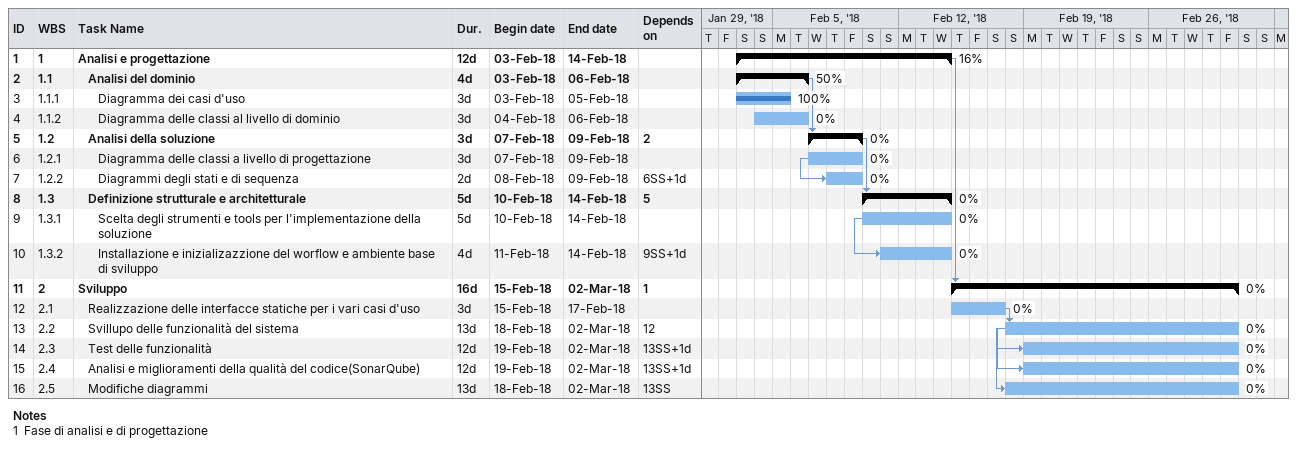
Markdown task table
| ID | WBS | Task | Duration | Start | Finish | Predecessors | % complete |
|---|---|---|---|---|---|---|---|
| 1 | 1 | **Analisi e progettazione** | 12d | 2018-02-03 | 2018-02-14 |  | 16 |
| 2 | 1.1 | **Analisi del dominio** | 4d | 2018-02-03 | 2018-02-06 |  | 50 |
| 3 | 1.1.1 | Diagramma dei casi d'uso | 3d | 2018-02-03 | 2018-02-05 |  | 100 |
| 4 | 1.1.2 | Diagramma delle classi al livello di dominio | 3d | 2018-02-04 | 2018-02-06 |  | 0 |
| 5 | 1.2 | **Analisi della soluzione** | 3d | 2018-02-07 | 2018-02-09 | 2 | 0 |
| 6 | 1.2.1 | Diagramma delle classi a livello di progettazione | 3d | 2018-02-07 | 2018-02-09 |  | 0 |
| 7 | 1.2.2 | Diagrammi degli stati e di sequenza | 2d | 2018-02-08 | 2018-02-09 | 6SS+1d | 0 |
| 8 | 1.3 | **Definizione strutturale e architetturale** | 5d | 2018-02-10 | 2018-02-14 | 5 | 0 |
| 9 | 1.3.1 | Scelta degli strumenti e tools per l'implementazione della soluzione | 5d | 2018-02-10 | 2018-02-14 |  | 0 |
| 10 | 1.3.2 | Installazione e inizializazzione del worflow e ambiente base di sviluppo | 4d | 2018-02-11 | 2018-02-14 | 9SS+1d | 0 |
| 11 | 2 | **Sviluppo** | 16d | 2018-02-15 | 2018-03-02 | 1 | 0 |
| 12 | 2.1 | Realizzazione delle interfacce statiche per i vari casi d'uso | 3d | 2018-02-15 | 2018-02-17 |  | 0 |
| 13 | 2.2 | Svillupo delle funzionalità del sistema | 13d | 2018-02-18 | 2018-03-02 | 12 | 0 |
| 14 | 2.3 | Test delle funzionalità | 12d | 2018-02-19 | 2018-03-02 | 13SS+1d | 0 |
| 15 | 2.4 | Analisi e miglioramenti della qualità del codice(SonarQube) | 12d | 2018-02-19 | 2018-03-02 | 13SS+1d | 0 |
| 16 | 2.5 | Modifiche diagrammi | 13d | 2018-02-18 | 2018-03-02 | 13SS | 0 |

Notes
- 1: Fase di analisi e di progettazione
